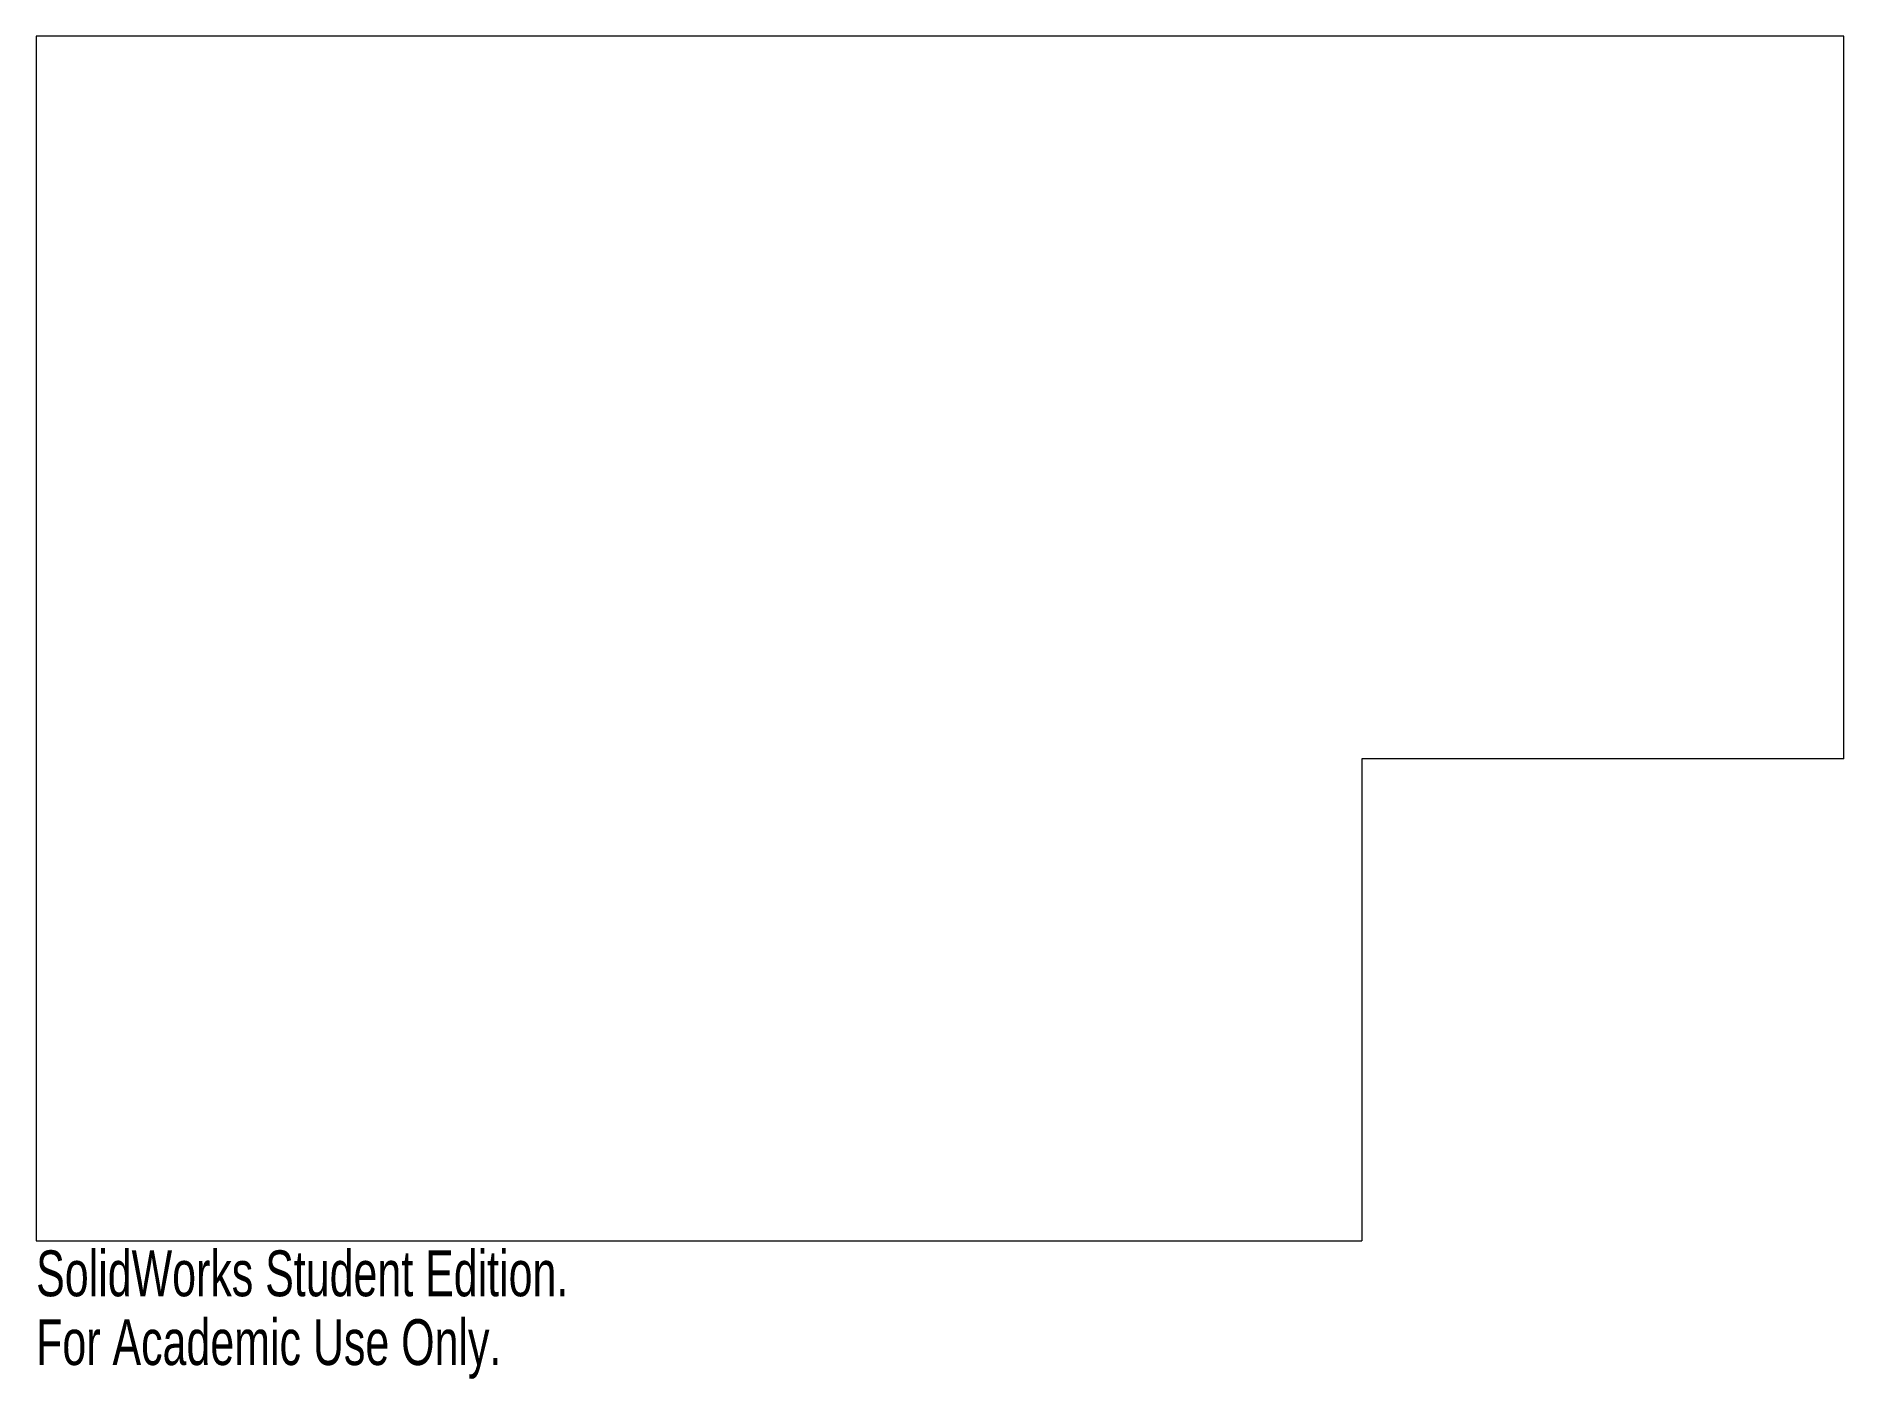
# Model space of a CAD drawing. Header units: inches. Extents: x -3.75 to 3.75, y -3.07 to 2.5.
import ezdxf

# ---------------------------------------------------------------- set-up
doc = ezdxf.new("R2010")
doc.units = ezdxf.units.IN
doc.header["$MEASUREMENT"] = 0
doc.styles.add('SLDTEXTSTYLE0', font='TXT', dxfattribs={"width": 0.7})

msp = doc.modelspace()

# ---------------------------------------------------------------- linework, layer by layer
at = {"color": 7, "linetype": 'Continuous', "lineweight": 15}
for p, q in [((-3.75, 2.5), (-3.75, -2.5)), ((3.75, 2.5), (-3.75, 2.5)), ((3.75, -0.5), (3.75, 2.5)), ((3.75, -0.5), (1.75, -0.5)), ((1.75, -0.5), (1.75, -2.5)), ((-3.75, -2.5), (1.75, -2.5))]:
    msp.add_line(p, q, dxfattribs=at)

# ---------------------------------------------------------------- texts
at = {"color": 7, "linetype": 'Continuous', "char_height": 0.1903, "attachment_point": 1, "style": 'SLDTEXTSTYLE0'}
for s, insert in [('SolidWorks Student Edition.', (-3.75, -2.5401)), ('For Academic Use Only.', (-3.75, -2.8256))]:
    msp.add_mtext(s, dxfattribs=dict(at, insert=insert))

doc.saveas('drawing.dxf')
